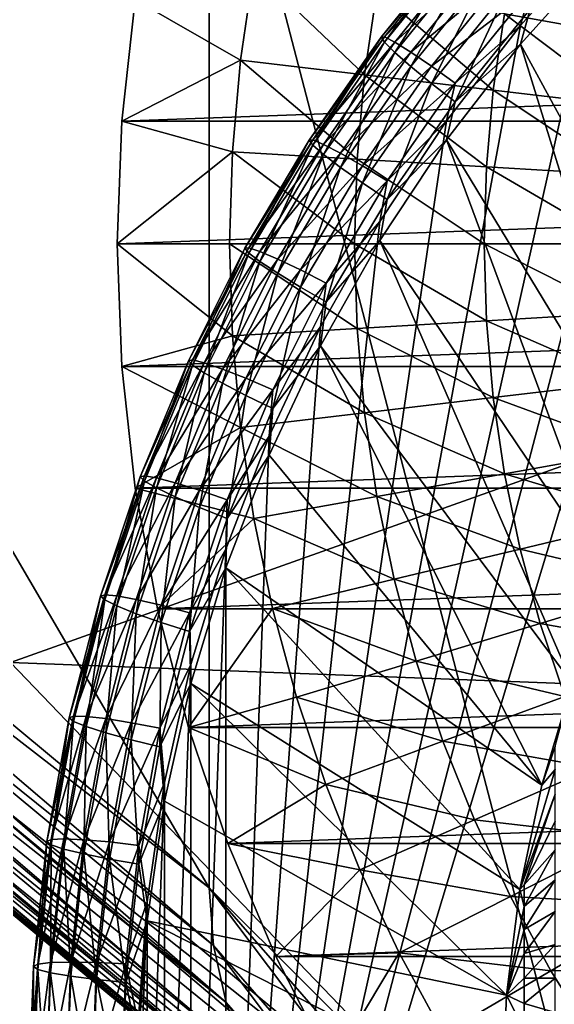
# Model space of a CAD drawing. Header units: metres. Extents: x -4.09 to 4.09, y -3.78 to 3.78.
# Drawn here: x -3.216 to -2.273, y -0.519 to 1.215 of the extents above; entities that cross this region are included whole.
import ezdxf

# ---------------------------------------------------------------- set-up
doc = ezdxf.new("R2010")
doc.units = ezdxf.units.M

msp = doc.modelspace()

# ---------------------------------------------------------------- linework, layer by layer
at = {"layer": 'statue_1', "color": 253}
for points in [[(-3.232, 0.082765, 16.714041), (3.348243, -0.166798, 15.068974), (3.367858, 2.430878, 15.064072)], [(-3.232, 2.430878, 16.714041), (-3.232, 0.082765, 16.714041), (3.367858, 2.430878, 15.064072)], [(-2.157675, -1.034236, 9.351602), (-2.881203, 1.737868, 9.351602), (-2.176662, 2.430878, 9.351602)], [(-2.881203, -0.314374, 9.351602), (-4.081798, 0.681715, 15.917044), (-4.081798, 1.737868, 15.917044)], [(-2.881203, 1.737868, 9.351602), (-2.881203, -0.314374, 9.351602), (-4.081798, 1.737868, 15.917044)], [(-2.881203, -0.314374, 9.351602), (-2.881203, 1.737868, 9.351602), (-2.157675, -1.034236, 9.351602)], [(-2.852064, -1.597279, 19.634781), (-1.872362, 1.646816, 19.918602), (-0.086352, -3.568463, 19.462326)], [(-2.036418, 1.510802, 19.9067), (-1.872362, 1.646816, 19.918602), (-2.852064, -1.597279, 19.634781)], [(-2.190073, 1.363195, 19.893789), (-2.036418, 1.510802, 19.9067), (-2.852064, -1.597279, 19.634781)], [(-2.33251, 1.204841, 19.879934), (-2.190073, 1.363195, 19.893789), (-2.852064, -1.597279, 19.634781)], [(-2.578281, 1.184412, 20.069456), (-2.438852, 1.356771, 20.084536), (-2.433024, 1.356427, 20.030605)], [(-2.572077, 1.175106, 20.122541), (-2.438852, 1.356771, 20.084536), (-2.578281, 1.184412, 20.069456)], [(-2.572077, 1.184475, 20.015564), (-2.578281, 1.184412, 20.069456), (-2.433024, 1.356427, 20.030605)], [(-2.572077, 1.175106, 20.122541), (-2.433024, 1.347058, 20.137585), (-2.438852, 1.356771, 20.084536)], [(-2.572077, 1.184475, 20.015564), (-2.433024, 1.356427, 20.030605), (-2.415979, 1.346025, 19.980164)], [(-2.332948, 1.357743, 0.994541), (-2.360646, 1.224956, 0.994541), (-2.127784, 1.183503, 1.122091)], [(-2.332948, 1.357743, 0.994541), (-2.127784, 1.183503, 1.122091), (-2.102906, 1.302692, 1.122091)], [(-2.33251, 1.204841, 19.879934), (-2.31534, 1.266566, 19.887283), (-2.190073, 1.363195, 19.893789)], [(-2.572077, 1.175106, 20.122541), (-2.55403, 1.157372, 20.170521), (-2.433024, 1.347058, 20.137585)], [(-2.572077, 1.184475, 20.015564), (-2.415979, 1.346025, 19.980164), (-2.55403, 1.175326, 19.965233)], [(-2.55403, 1.157372, 20.170521), (-2.415979, 1.32804, 20.185452), (-2.433024, 1.347058, 20.137585)], [(-2.55403, 1.175326, 19.965233), (-2.415979, 1.346025, 19.980164), (-2.389158, 1.32641, 19.937298)], [(-2.525643, 1.132588, 20.209503), (-2.415979, 1.32804, 20.185452), (-2.55403, 1.157372, 20.170521)], [(-2.525643, 1.157685, 19.922537), (-2.55403, 1.175326, 19.965233), (-2.389158, 1.32641, 19.937298)], [(-2.525643, 1.132588, 20.209503), (-2.389158, 1.301313, 20.224266), (-2.415979, 1.32804, 20.185452)], [(-2.35463, 1.299183, 19.905478), (-2.525643, 1.157685, 19.922537), (-2.389158, 1.32641, 19.937298)], [(-2.190073, 1.329982, 20.273502), (-2.33251, 1.171628, 20.259645), (-1.993744, 0.550871, 20.205338)], [(-2.190073, 1.329982, 20.273502), (-2.31534, 1.233698, 20.26313), (-2.33251, 1.171628, 20.259645)], [(-2.826308, 1.143398, 0.699304), (-2.802621, 1.303632, 0.699304), (-3.012047, 1.25068, 0.543128)], [(-2.826308, 1.143398, 0.699304), (-2.607671, 1.117611, 0.853454), (-2.802621, 1.303632, 0.699304)], [(-2.802621, 1.303632, 0.699304), (-2.607671, 1.117611, 0.853454), (-2.585863, 1.265061, 0.853454)], [(-2.525643, 1.132588, 20.209503), (-2.489109, 1.102791, 20.236336), (-2.389158, 1.301313, 20.224266)], [(-2.489109, 1.102791, 20.236336), (-2.35463, 1.268978, 20.250875), (-2.389158, 1.301313, 20.224266)], [(-2.35463, 1.299183, 19.905478), (-2.489109, 1.132995, 19.890938), (-2.525643, 1.157685, 19.922537)], [(-2.31534, 1.266566, 19.887283), (-2.489109, 1.132995, 19.890938), (-2.35463, 1.299183, 19.905478)], [(-2.447437, 1.070393, 20.24884), (-2.35463, 1.268978, 20.250875), (-2.489109, 1.102791, 20.236336)], [(-2.31534, 1.266566, 19.887283), (-2.447437, 1.103261, 19.872993), (-2.489109, 1.132995, 19.890938)], [(-2.31534, 1.233698, 20.26313), (-2.35463, 1.268978, 20.250875), (-2.447437, 1.070393, 20.24884)], [(-2.31534, 1.266566, 19.887283), (-2.33251, 1.204841, 19.879934), (-2.447437, 1.103261, 19.872993)], [(-3.035671, 1.03599, 0.543128), (-3.012047, 1.25068, 0.543128), (-3.012047, 1.25068, 0.043246)], [(-3.035671, 1.03599, 0.043246), (-3.035671, 1.03599, 0.543128), (-3.012047, 1.25068, 0.043246)], [(-3.012047, 1.25068, 0.043246), (2.839343, 1.25068, 0.043246), (-3.035671, 1.03599, 0.043246)], [(2.862967, 1.03599, 0.043246), (-3.035671, 1.03599, 0.043246), (2.839343, 1.25068, 0.043246)], [(-3.035671, 1.03599, 0.543128), (-2.826308, 1.143398, 0.699304), (-3.012047, 1.25068, 0.543128)], [(-2.585863, 1.265061, 0.853454), (-2.607671, 1.117611, 0.853454), (-2.380511, 1.090791, 0.994541)], [(-2.360646, 1.224956, 0.994541), (-2.585863, 1.265061, 0.853454), (-2.380511, 1.090791, 0.994541)], [(-2.31534, 1.233698, 20.26313), (-2.447437, 1.070393, 20.24884), (-2.33251, 1.171628, 20.259645)], [(-2.360646, 1.224956, 0.994541), (-2.380511, 1.090791, 0.994541), (-2.145581, 1.063093, 1.122091)], [(-2.360646, 1.224956, 0.994541), (-2.145581, 1.063093, 1.122091), (-2.127784, 1.183503, 1.122091)], [(-2.462978, 1.036523, 19.865208), (-2.33251, 1.204841, 19.879934), (-2.852064, -1.597279, 19.634781)], [(-2.33251, 1.204841, 19.879934), (-2.462978, 1.036523, 19.865208), (-2.447437, 1.103261, 19.872993)], [(-2.704989, 1.00259, 20.053547), (-2.578281, 1.184412, 20.069456), (-2.572077, 1.184475, 20.015564)], [(-2.698535, 1.003091, 19.999695), (-2.704989, 1.00259, 20.053547), (-2.572077, 1.184475, 20.015564)], [(-2.698535, 0.993723, 20.106672), (-2.578281, 1.184412, 20.069456), (-2.704989, 1.00259, 20.053547)], [(-2.698535, 1.003091, 19.999695), (-2.572077, 1.184475, 20.015564), (-2.55403, 1.175326, 19.965233)], [(-2.698535, 0.993723, 20.106672), (-2.572077, 1.175106, 20.122541), (-2.578281, 1.184412, 20.069456)], [(-2.698535, 1.003091, 19.999695), (-2.55403, 1.175326, 19.965233), (-2.679547, 0.995258, 19.949478)], [(-2.698535, 0.993723, 20.106672), (-2.679547, 0.977305, 20.154766), (-2.572077, 1.175106, 20.122541)], [(-2.679547, 0.995258, 19.949478), (-2.55403, 1.175326, 19.965233), (-2.525643, 1.157685, 19.922537)], [(-2.679547, 0.977305, 20.154766), (-2.55403, 1.157372, 20.170521), (-2.572077, 1.175106, 20.122541)], [(-2.462978, 1.003311, 20.244921), (-2.090122, 0.389728, 20.191238), (-2.33251, 1.171628, 20.259645)], [(-2.33251, 1.171628, 20.259645), (-2.447437, 1.070393, 20.24884), (-2.462978, 1.003311, 20.244921)], [(-1.993744, 0.550871, 20.205338), (-2.33251, 1.171628, 20.259645), (-2.090122, 0.389728, 20.191238)], [(-2.649656, 0.979717, 19.906963), (-2.679547, 0.995258, 19.949478), (-2.525643, 1.157685, 19.922537)], [(-2.649656, 0.954589, 20.193932), (-2.55403, 1.157372, 20.170521), (-2.679547, 0.977305, 20.154766)], [(-2.649656, 0.979717, 19.906963), (-2.525643, 1.157685, 19.922537), (-2.489109, 1.132995, 19.890938)], [(-2.649656, 0.954589, 20.193932), (-2.525643, 1.132588, 20.209503), (-2.55403, 1.157372, 20.170521)], [(-2.826308, 1.143398, 0.699304), (-3.035671, 1.03599, 0.543128), (-2.840533, 0.982036, 0.699304)], [(-2.826308, 1.143398, 0.699304), (-2.840533, 0.982036, 0.699304), (-2.620768, 0.969127, 0.853454)], [(-2.826308, 1.143398, 0.699304), (-2.620768, 0.969127, 0.853454), (-2.607671, 1.117611, 0.853454)], [(-2.611305, 0.957691, 19.875599), (-2.649656, 0.979717, 19.906963), (-2.489109, 1.132995, 19.890938)], [(-2.649656, 0.954589, 20.193932), (-2.611305, 0.927455, 20.220997), (-2.525643, 1.132588, 20.209503)], [(-2.611305, 0.957691, 19.875599), (-2.489109, 1.132995, 19.890938), (-2.447437, 1.103261, 19.872993)], [(-2.611305, 0.927455, 20.220997), (-2.489109, 1.102791, 20.236336), (-2.525643, 1.132588, 20.209503)], [(-2.620768, 0.969127, 0.853454), (-2.392417, 0.955685, 0.994541), (-2.607671, 1.117611, 0.853454)], [(-2.607671, 1.117611, 0.853454), (-2.392417, 0.955685, 0.994541), (-2.380511, 1.090791, 0.994541)], [(-2.567503, 0.930995, 19.857922), (-2.611305, 0.957691, 19.875599), (-2.447437, 1.103261, 19.872993)], [(-2.567503, 0.898096, 20.233768), (-2.489109, 1.102791, 20.236336), (-2.611305, 0.927455, 20.220997)], [(-2.567503, 0.930995, 19.857922), (-2.447437, 1.103261, 19.872993), (-2.462978, 1.036523, 19.865208)], [(-2.567503, 0.898096, 20.233768), (-2.447437, 1.070393, 20.24884), (-2.489109, 1.102791, 20.236336)], [(-2.392417, 0.955685, 0.994541), (-2.156296, 0.941805, 1.122091), (-2.380511, 1.090791, 0.994541)], [(-2.156296, 0.941805, 1.122091), (-2.145581, 1.063093, 1.122091), (-2.380511, 1.090791, 0.994541)], [(-2.567503, 0.898096, 20.233768), (-2.462978, 1.003311, 20.244921), (-2.447437, 1.070393, 20.24884)], [(-3.043504, 0.82011, 0.043246), (-3.043504, 0.82011, 0.543128), (-3.035671, 1.03599, 0.043246)], [(-3.035671, 1.03599, 0.543128), (-3.035671, 1.03599, 0.043246), (-3.043504, 0.82011, 0.543128)], [(2.862967, 1.03599, 0.043246), (2.870863, 0.82011, 0.043246), (-3.043504, 0.82011, 0.043246)], [(-3.035671, 1.03599, 0.043246), (2.862967, 1.03599, 0.043246), (-3.043504, 0.82011, 0.043246)], [(-3.043504, 0.82011, 0.543128), (-2.840533, 0.982036, 0.699304), (-3.035671, 1.03599, 0.543128)], [(-2.580725, 0.859182, 19.849693), (-2.462978, 1.036523, 19.865208), (-2.852064, -1.597279, 19.634781)], [(-2.580725, 0.859182, 19.849693), (-2.567503, 0.930995, 19.857922), (-2.462978, 1.036523, 19.865208)], [(-2.818413, 0.812214, 20.036892), (-2.704989, 1.00259, 20.053547), (-2.698535, 1.003091, 19.999695)], [(-2.811645, 0.813186, 19.983082), (-2.818413, 0.812214, 20.036892), (-2.698535, 1.003091, 19.999695)], [(-2.811645, 0.803849, 20.090057), (-2.704989, 1.00259, 20.053547), (-2.818413, 0.812214, 20.036892)], [(-2.811645, 0.813186, 19.983082), (-2.698535, 1.003091, 19.999695), (-2.679547, 0.995258, 19.949478)], [(-2.811645, 0.803849, 20.090057), (-2.698535, 0.993723, 20.106672), (-2.704989, 1.00259, 20.053547)], [(-2.811645, 0.813186, 19.983082), (-2.679547, 0.995258, 19.949478), (-2.791843, 0.806731, 19.932983)], [(-2.811645, 0.803849, 20.090057), (-2.791843, 0.788778, 20.138271), (-2.698535, 0.993723, 20.106672)], [(-2.791843, 0.806731, 19.932983), (-2.679547, 0.995258, 19.949478), (-2.649656, 0.979717, 19.906963)], [(-2.791843, 0.788778, 20.138271), (-2.679547, 0.977305, 20.154766), (-2.698535, 0.993723, 20.106672)], [(-2.462978, 1.003311, 20.244921), (-2.580725, 0.825969, 20.229404), (-2.17284, 0.221191, 20.176495)], [(-2.462978, 1.003311, 20.244921), (-2.567503, 0.898096, 20.233768), (-2.580725, 0.825969, 20.229404)], [(-2.090122, 0.389728, 20.191238), (-2.462978, 1.003311, 20.244921), (-2.17284, 0.221191, 20.176495)], [(-3.043504, 0.82011, 0.543128), (-2.845296, 0.82011, 0.699304), (-2.840533, 0.982036, 0.699304)], [(-2.845296, 0.82011, 0.699304), (-2.625154, 0.82011, 0.853454), (-2.840533, 0.982036, 0.699304)], [(-2.620768, 0.969127, 0.853454), (-2.840533, 0.982036, 0.699304), (-2.625154, 0.82011, 0.853454)], [(-2.760636, 0.793352, 19.890661), (-2.791843, 0.806731, 19.932983), (-2.649656, 0.979717, 19.906963)], [(-2.760636, 0.768255, 20.177628), (-2.679547, 0.977305, 20.154766), (-2.791843, 0.788778, 20.138271)], [(-2.611305, 0.957691, 19.875599), (-2.760636, 0.793352, 19.890661), (-2.649656, 0.979717, 19.906963)], [(-2.760636, 0.768255, 20.177628), (-2.649656, 0.954589, 20.193932), (-2.679547, 0.977305, 20.154766)], [(-2.611305, 0.957691, 19.875599), (-2.720593, 0.774114, 19.859539), (-2.760636, 0.793352, 19.890661)], [(-2.760636, 0.768255, 20.177628), (-2.720593, 0.74391, 20.204937), (-2.649656, 0.954589, 20.193932)], [(-2.567503, 0.930995, 19.857922), (-2.720593, 0.774114, 19.859539), (-2.611305, 0.957691, 19.875599)], [(-2.720593, 0.74391, 20.204937), (-2.611305, 0.927455, 20.220997), (-2.649656, 0.954589, 20.193932)], [(-2.620768, 0.969127, 0.853454), (-2.625154, 0.82011, 0.853454), (-2.396428, 0.82011, 0.994541)], [(-2.620768, 0.969127, 0.853454), (-2.396428, 0.82011, 0.994541), (-2.392417, 0.955685, 0.994541)], [(-2.396428, 0.82011, 0.994541), (-2.159868, 0.82011, 1.122091), (-2.392417, 0.955685, 0.994541)], [(-2.159868, 0.82011, 1.122091), (-2.156296, 0.941805, 1.122091), (-2.392417, 0.955685, 0.994541)], [(-2.567503, 0.930995, 19.857922), (-2.67491, 0.750615, 19.84214), (-2.720593, 0.774114, 19.859539)], [(-2.67491, 0.717716, 20.217987), (-2.611305, 0.927455, 20.220997), (-2.720593, 0.74391, 20.204937)], [(-2.567503, 0.930995, 19.857922), (-2.580725, 0.859182, 19.849693), (-2.67491, 0.750615, 19.84214)], [(-2.567503, 0.898096, 20.233768), (-2.611305, 0.927455, 20.220997), (-2.67491, 0.717716, 20.217987)], [(-2.567503, 0.898096, 20.233768), (-2.67491, 0.717716, 20.217987), (-2.580725, 0.825969, 20.229404)], [(-2.685187, 0.673756, 19.833469), (-2.580725, 0.859182, 19.849693), (-2.852064, -1.597279, 19.634781)], [(-2.580725, 0.859182, 19.849693), (-2.685187, 0.673756, 19.833469), (-2.67491, 0.750615, 19.84214)], [(-3.035671, 0.604261, 0.543128), (-3.043504, 0.82011, 0.543128), (-3.043504, 0.82011, 0.043246)], [(-3.035671, 0.604261, 0.043246), (-3.035671, 0.604261, 0.543128), (-3.043504, 0.82011, 0.043246)], [(-3.043504, 0.82011, 0.043246), (2.870863, 0.82011, 0.043246), (-3.035671, 0.604261, 0.043246)], [(-2.840533, 0.658216, 0.699304), (-2.845296, 0.82011, 0.699304), (-3.043504, 0.82011, 0.543128)], [(-3.035671, 0.604261, 0.543128), (-2.840533, 0.658216, 0.699304), (-3.043504, 0.82011, 0.543128)], [(2.862967, 0.604261, 0.043246), (-3.035671, 0.604261, 0.043246), (2.870863, 0.82011, 0.043246)], [(-2.845296, 0.82011, 0.699304), (-2.620768, 0.671124, 0.853454), (-2.625154, 0.82011, 0.853454)], [(-2.840533, 0.658216, 0.699304), (-2.620768, 0.671124, 0.853454), (-2.845296, 0.82011, 0.699304)], [(-2.685187, 0.640544, 20.213182), (-2.24127, 0.046419, 20.161205), (-2.580725, 0.825969, 20.229404)], [(-2.580725, 0.825969, 20.229404), (-2.67491, 0.717716, 20.217987), (-2.685187, 0.640544, 20.213182)], [(-2.625154, 0.82011, 0.853454), (-2.620768, 0.671124, 0.853454), (-2.392417, 0.684535, 0.994541)], [(-2.396428, 0.82011, 0.994541), (-2.625154, 0.82011, 0.853454), (-2.392417, 0.684535, 0.994541)], [(-2.17284, 0.221191, 20.176495), (-2.580725, 0.825969, 20.229404), (-2.24127, 0.046419, 20.161205)], [(-2.396428, 0.82011, 0.994541), (-2.156296, 0.698415, 1.122091), (-2.159868, 0.82011, 1.122091)], [(-2.396428, 0.82011, 0.994541), (-2.392417, 0.684535, 0.994541), (-2.156296, 0.698415, 1.122091)], [(-2.917862, 0.614256, 20.019573), (-2.818413, 0.812214, 20.036892), (-2.811645, 0.813186, 19.983082)], [(-2.910843, 0.615729, 19.965805), (-2.917862, 0.614256, 20.019573), (-2.811645, 0.813186, 19.983082)], [(-2.910843, 0.606392, 20.072783), (-2.818413, 0.812214, 20.036892), (-2.917862, 0.614256, 20.019573)], [(-2.910843, 0.615729, 19.965805), (-2.811645, 0.813186, 19.983082), (-2.791843, 0.806731, 19.932983)], [(-2.910843, 0.606392, 20.072783), (-2.811645, 0.803849, 20.090057), (-2.818413, 0.812214, 20.036892)], [(-2.910843, 0.615729, 19.965805), (-2.791843, 0.806731, 19.932983), (-2.890352, 0.610716, 19.915834)], [(-2.910843, 0.606392, 20.072783), (-2.890352, 0.592762, 20.121122), (-2.811645, 0.803849, 20.090057)], [(-2.890352, 0.610716, 19.915834), (-2.791843, 0.806731, 19.932983), (-2.760636, 0.793352, 19.890661)], [(-2.890352, 0.592762, 20.121122), (-2.791843, 0.788778, 20.138271), (-2.811645, 0.803849, 20.090057)], [(-2.858017, 0.599593, 19.873709), (-2.890352, 0.610716, 19.915834), (-2.760636, 0.793352, 19.890661)], [(-2.858017, 0.574464, 20.160675), (-2.791843, 0.788778, 20.138271), (-2.890352, 0.592762, 20.121122)], [(-2.858017, 0.599593, 19.873709), (-2.760636, 0.793352, 19.890661), (-2.720593, 0.774114, 19.859539)], [(-2.858017, 0.574464, 20.160675), (-2.760636, 0.768255, 20.177628), (-2.791843, 0.788778, 20.138271)], [(-2.816533, 0.583268, 19.842842), (-2.858017, 0.599593, 19.873709), (-2.720593, 0.774114, 19.859539)], [(-2.858017, 0.574464, 20.160675), (-2.816533, 0.553033, 20.18824), (-2.760636, 0.768255, 20.177628)], [(-2.816533, 0.583268, 19.842842), (-2.720593, 0.774114, 19.859539), (-2.67491, 0.750615, 19.84214)], [(-2.816533, 0.553033, 20.18824), (-2.720593, 0.74391, 20.204937), (-2.760636, 0.768255, 20.177628)], [(-2.769158, 0.563059, 19.825733), (-2.816533, 0.583268, 19.842842), (-2.67491, 0.750615, 19.84214)], [(-2.769158, 0.563059, 19.825733), (-2.67491, 0.750615, 19.84214), (-2.685187, 0.673756, 19.833469)], [(-2.769158, 0.53016, 20.20158), (-2.720593, 0.74391, 20.204937), (-2.816533, 0.553033, 20.18824)], [(-2.769158, 0.53016, 20.20158), (-2.67491, 0.717716, 20.217987), (-2.720593, 0.74391, 20.204937)], [(-2.769158, 0.53016, 20.20158), (-2.685187, 0.640544, 20.213182), (-2.67491, 0.717716, 20.217987)], [(-2.392417, 0.684535, 0.994541), (-2.145581, 0.577159, 1.122091), (-2.156296, 0.698415, 1.122091)], [(-4.081798, 0.681715, 15.917044), (-2.881203, -0.314374, 9.351602), (-4.090822, 0.622183, 15.985629)], [(-2.392417, 0.684535, 0.994541), (-2.620768, 0.671124, 0.853454), (-2.380511, 0.549429, 0.994541)], [(-2.392417, 0.684535, 0.994541), (-2.380511, 0.549429, 0.994541), (-2.145581, 0.577159, 1.122091)], [(-2.7758, 0.481219, 19.816626), (-2.685187, 0.673756, 19.833469), (-2.852064, -1.597279, 19.634781)], [(-2.840533, 0.658216, 0.699304), (-2.607671, 0.52264, 0.853454), (-2.620768, 0.671124, 0.853454)], [(-2.7758, 0.481219, 19.816626), (-2.769158, 0.563059, 19.825733), (-2.685187, 0.673756, 19.833469)], [(-2.620768, 0.671124, 0.853454), (-2.607671, 0.52264, 0.853454), (-2.380511, 0.549429, 0.994541)], [(-2.840533, 0.658216, 0.699304), (-3.035671, 0.604261, 0.543128), (-2.826308, 0.496854, 0.699304)], [(-2.840533, 0.658216, 0.699304), (-2.826308, 0.496854, 0.699304), (-2.607671, 0.52264, 0.853454)], [(-2.685187, 0.640544, 20.213182), (-2.7758, 0.448006, 20.196339), (-2.295036, -0.133366, 20.145475)], [(-2.685187, 0.640544, 20.213182), (-2.769158, 0.53016, 20.20158), (-2.7758, 0.448006, 20.196339)], [(-2.24127, 0.046419, 20.161205), (-2.685187, 0.640544, 20.213182), (-2.295036, -0.133366, 20.145475)], [(-4.093015, 0.563216, 16.054773), (-4.090822, 0.622183, 15.985629), (-2.873746, -0.415985, 9.351602)], [(-2.873746, -0.415985, 9.351602), (-4.090822, 0.622183, 15.985629), (-2.881203, -0.314374, 9.351602)], [(-3.002898, 0.40975, 20.001682), (-2.917862, 0.614256, 20.019573), (-2.910843, 0.615729, 19.965805)], [(-2.995691, 0.411723, 19.947956), (-3.002898, 0.40975, 20.001682), (-2.910843, 0.615729, 19.965805)], [(-2.995691, 0.402386, 20.054935), (-2.917862, 0.614256, 20.019573), (-3.002898, 0.40975, 20.001682)], [(-2.995691, 0.411723, 19.947956), (-2.910843, 0.615729, 19.965805), (-2.890352, 0.610716, 19.915834)], [(-2.995691, 0.402386, 20.054935), (-2.910843, 0.606392, 20.072783), (-2.917862, 0.614256, 20.019573)], [(-2.995691, 0.411723, 19.947956), (-2.890352, 0.610716, 19.915834), (-2.974573, 0.408183, 19.898117)], [(-2.974573, 0.408183, 19.898117), (-2.890352, 0.610716, 19.915834), (-2.858017, 0.599593, 19.873709)], [(-3.012047, 0.38954, 0.043246), (-3.012047, 0.38954, 0.543128), (-3.035671, 0.604261, 0.043246)], [(-3.035671, 0.604261, 0.543128), (-3.035671, 0.604261, 0.043246), (-3.012047, 0.38954, 0.543128)], [(-3.012047, 0.38954, 0.043246), (-3.035671, 0.604261, 0.043246), (2.862967, 0.604261, 0.043246)], [(-3.012047, 0.38954, 0.543128), (-2.826308, 0.496854, 0.699304), (-3.035671, 0.604261, 0.543128)], [(2.839343, 0.38954, 0.043246), (-3.012047, 0.38954, 0.043246), (2.862967, 0.604261, 0.043246)], [(-2.995691, 0.402386, 20.054935), (-2.974573, 0.390229, 20.103405), (-2.910843, 0.606392, 20.072783)], [(-2.974573, 0.390229, 20.103405), (-2.890352, 0.592762, 20.121122), (-2.910843, 0.606392, 20.072783)], [(-2.941236, 0.399379, 19.856194), (-2.974573, 0.408183, 19.898117), (-2.858017, 0.599593, 19.873709)], [(-2.941236, 0.374281, 20.143162), (-2.890352, 0.592762, 20.121122), (-2.974573, 0.390229, 20.103405)], [(-2.816533, 0.583268, 19.842842), (-2.941236, 0.399379, 19.856194), (-2.858017, 0.599593, 19.873709)], [(-2.941236, 0.374281, 20.143162), (-2.858017, 0.574464, 20.160675), (-2.890352, 0.592762, 20.121122)], [(-2.816533, 0.583268, 19.842842), (-2.898498, 0.386062, 19.825588), (-2.941236, 0.399379, 19.856194)], [(-2.941236, 0.374281, 20.143162), (-2.898498, 0.355858, 20.170986), (-2.858017, 0.574464, 20.160675)], [(-2.769158, 0.563059, 19.825733), (-2.898498, 0.386062, 19.825588), (-2.816533, 0.583268, 19.842842)], [(-2.898498, 0.355858, 20.170986), (-2.816533, 0.553033, 20.18824), (-2.858017, 0.574464, 20.160675)], [(-2.380511, 0.549429, 0.994541), (-2.127784, 0.456717, 1.122091), (-2.145581, 0.577159, 1.122091)], [(-4.088253, 0.505439, 16.123787), (-4.093015, 0.563216, 16.054773), (-2.851688, -0.515872, 9.351602)], [(-2.851688, -0.515872, 9.351602), (-4.093015, 0.563216, 16.054773), (-2.873746, -0.415985, 9.351602)], [(-2.769158, 0.563059, 19.825733), (-2.849745, 0.369268, 19.808779), (-2.898498, 0.386062, 19.825588)], [(-2.769158, 0.563059, 19.825733), (-2.7758, 0.481219, 19.816626), (-2.849745, 0.369268, 19.808779)], [(-2.849745, 0.3364, 20.184628), (-2.816533, 0.553033, 20.18824), (-2.898498, 0.355858, 20.170986)], [(-2.769158, 0.53016, 20.20158), (-2.816533, 0.553033, 20.18824), (-2.849745, 0.3364, 20.184628)], [(-2.380511, 0.549429, 0.994541), (-2.607671, 0.52264, 0.853454), (-2.360646, 0.415264, 0.994541)], [(-2.380511, 0.549429, 0.994541), (-2.360646, 0.415264, 0.994541), (-2.127784, 0.456717, 1.122091)], [(-2.769158, 0.53016, 20.20158), (-2.849745, 0.3364, 20.184628), (-2.7758, 0.448006, 20.196339)], [(-2.826308, 0.496854, 0.699304), (-2.585863, 0.37519, 0.853454), (-2.607671, 0.52264, 0.853454)], [(-2.607671, 0.52264, 0.853454), (-2.585863, 0.37519, 0.853454), (-2.360646, 0.415264, 0.994541)], [(-4.076597, 0.449448, 16.191982), (-4.088253, 0.505439, 16.123787), (-2.851688, -0.515872, 9.351602)], [(-2.802621, 0.336588, 0.699304), (-2.826308, 0.496854, 0.699304), (-3.012047, 0.38954, 0.543128)], [(-2.802621, 0.336588, 0.699304), (-2.585863, 0.37519, 0.853454), (-2.826308, 0.496854, 0.699304)], [(-2.852064, 0.282603, 19.79925), (-2.7758, 0.481219, 19.816626), (-2.852064, -1.597279, 19.634781)], [(-2.7758, 0.481219, 19.816626), (-2.852064, 0.282603, 19.79925), (-2.849745, 0.369268, 19.808779)], [(-2.360646, 0.415264, 0.994541), (-2.102906, 0.33756, 1.122091), (-2.127784, 0.456717, 1.122091)], [(-4.076597, 0.449448, 16.191982), (-2.815342, -0.611906, 9.351602), (-4.058299, 0.395744, 16.258682)], [(-2.815342, -0.611906, 9.351602), (-4.076597, 0.449448, 16.191982), (-2.851688, -0.515872, 9.351602)], [(-2.7758, 0.448006, 20.196339), (-2.852064, 0.24939, 20.178963), (-2.295036, -0.133366, 20.145475)], [(-2.7758, 0.448006, 20.196339), (-2.849745, 0.3364, 20.184628), (-2.852064, 0.24939, 20.178963)], [(-3.073082, 0.199697, 19.983307), (-3.002898, 0.40975, 20.001682), (-2.995691, 0.411723, 19.947956)], [(-3.065688, 0.202204, 19.929626), (-3.073082, 0.199697, 19.983307), (-2.995691, 0.411723, 19.947956)], [(-3.065688, 0.192867, 20.036606), (-3.002898, 0.40975, 20.001682), (-3.073082, 0.199697, 19.983307)], [(-3.065688, 0.202204, 19.929626), (-2.995691, 0.411723, 19.947956), (-2.974573, 0.408183, 19.898117)], [(-3.065688, 0.192867, 20.036606), (-2.995691, 0.402386, 20.054935), (-3.002898, 0.40975, 20.001682)], [(-3.065688, 0.202204, 19.929626), (-2.974573, 0.408183, 19.898117), (-3.044069, 0.200198, 19.879919)], [(-3.065688, 0.192867, 20.036606), (-3.044069, 0.182245, 20.085207), (-2.995691, 0.402386, 20.054935)], [(-3.044069, 0.200198, 19.879919), (-2.974573, 0.408183, 19.898117), (-2.941236, 0.399379, 19.856194)], [(-3.044069, 0.182245, 20.085207), (-2.974573, 0.390229, 20.103405), (-2.995691, 0.402386, 20.054935)], [(-3.009979, 0.193807, 19.838207), (-3.044069, 0.200198, 19.879919), (-2.941236, 0.399379, 19.856194)], [(-3.009979, 0.193807, 19.838207), (-2.941236, 0.399379, 19.856194), (-2.898498, 0.386062, 19.825588)], [(-2.360646, 0.415264, 0.994541), (-2.585863, 0.37519, 0.853454), (-2.332948, 0.282477, 0.994541)], [(-2.360646, 0.415264, 0.994541), (-2.332948, 0.282477, 0.994541), (-2.102906, 0.33756, 1.122091)], [(-2.765586, -0.70205, 9.351602), (-4.058299, 0.395744, 16.258682), (-2.815342, -0.611906, 9.351602)], [(-4.033358, 0.344891, 16.323219), (-4.058299, 0.395744, 16.258682), (-2.765586, -0.70205, 9.351602)], [(-3.009979, 0.168678, 20.125175), (-2.974573, 0.390229, 20.103405), (-3.044069, 0.182245, 20.085207)], [(-2.972756, 0.177138, 0.543128), (-3.012047, 0.38954, 0.543128), (-3.012047, 0.38954, 0.043246)], [(-2.972756, 0.177138, 0.043246), (-2.972756, 0.177138, 0.543128), (-3.012047, 0.38954, 0.043246)], [(-3.012047, 0.38954, 0.043246), (2.839343, 0.38954, 0.043246), (-2.972756, 0.177138, 0.043246)], [(-2.972756, 0.177138, 0.543128), (-2.802621, 0.336588, 0.699304), (-3.012047, 0.38954, 0.543128)], [(-3.009979, 0.168678, 20.125175), (-2.941236, 0.374281, 20.143162), (-2.974573, 0.390229, 20.103405)], [(-2.966176, 0.183561, 19.807871), (-3.009979, 0.193807, 19.838207), (-2.898498, 0.386062, 19.825588)], [(2.800114, 0.177138, 0.043246), (-2.972756, 0.177138, 0.043246), (2.839343, 0.38954, 0.043246)], [(-2.966176, 0.183561, 19.807871), (-2.898498, 0.386062, 19.825588), (-2.849745, 0.369268, 19.808779)], [(-3.009979, 0.168678, 20.125175), (-2.966176, 0.153325, 20.153269), (-2.941236, 0.374281, 20.143162)], [(-2.966176, 0.153325, 20.153269), (-2.898498, 0.355858, 20.170986), (-2.941236, 0.374281, 20.143162)], [(-2.916232, 0.170276, 19.791368), (-2.966176, 0.183561, 19.807871), (-2.849745, 0.369268, 19.808779)], [(-2.916232, 0.170276, 19.791368), (-2.849745, 0.369268, 19.808779), (-2.852064, 0.282603, 19.79925)], [(-2.802621, 0.336588, 0.699304), (-2.555408, 0.229244, 0.853454), (-2.585863, 0.37519, 0.853454)], [(-2.585863, 0.37519, 0.853454), (-2.555408, 0.229244, 0.853454), (-2.332948, 0.282477, 0.994541)], [(-2.916232, 0.137377, 20.167215), (-2.898498, 0.355858, 20.170986), (-2.966176, 0.153325, 20.153269)], [(-2.916232, 0.137377, 20.167215), (-2.849745, 0.3364, 20.184628), (-2.898498, 0.355858, 20.170986)], [(-4.002151, 0.297392, 16.384951), (-4.033358, 0.344891, 16.323219), (-2.765586, -0.70205, 9.351602)], [(-2.802621, 0.336588, 0.699304), (-2.972756, 0.177138, 0.543128), (-2.769534, 0.178015, 0.699304)], [(-2.916232, 0.137377, 20.167215), (-2.852064, 0.24939, 20.178963), (-2.849745, 0.3364, 20.184628)], [(-2.802621, 0.336588, 0.699304), (-2.769534, 0.178015, 0.699304), (-2.555408, 0.229244, 0.853454)], [(-2.102906, 0.33756, 1.122091), (-2.332948, 0.282477, 0.994541), (-2.071135, 0.220032, 1.122091)], [(-4.002151, 0.297392, 16.384951), (-2.703423, -0.784454, 9.351602), (-3.964928, 0.253714, 16.443262)], [(-2.703423, -0.784454, 9.351602), (-4.002151, 0.297392, 16.384951), (-2.765586, -0.70205, 9.351602)], [(-2.913538, 0.078973, 19.781435), (-2.916232, 0.170276, 19.791368), (-2.852064, 0.282603, 19.79925)], [(-2.852064, 0.282603, 19.79925), (-2.913538, -1.39365, 19.652596), (-2.913538, 0.078973, 19.781435)], [(-2.913538, -1.39365, 19.652596), (-2.852064, 0.282603, 19.79925), (-2.852064, -1.597279, 19.634781)], [(-2.555408, 0.229244, 0.853454), (-2.297543, 0.151571, 0.994541), (-2.332948, 0.282477, 0.994541)], [(-2.332948, 0.282477, 0.994541), (-2.297543, 0.151571, 0.994541), (-2.071135, 0.220032, 1.122091)], [(-2.630167, -0.857364, 9.351602), (-3.964928, 0.253714, 16.443262), (-2.703423, -0.784454, 9.351602)], [(-3.922065, 0.214329, 16.497574), (-3.964928, 0.253714, 16.443262), (-2.630167, -0.857364, 9.351602)], [(-2.852064, 0.24939, 20.178963), (-2.916232, 0.137377, 20.167215), (-2.913538, 0.045761, 20.161148)], [(-2.913538, 0.045761, 20.161148), (-2.3337, -0.316974, 20.129412), (-2.852064, 0.24939, 20.178963)], [(-2.295036, -0.133366, 20.145475), (-2.852064, 0.24939, 20.178963), (-2.3337, -0.316974, 20.129412)], [(-2.555408, 0.229244, 0.853454), (-2.769534, 0.178015, 0.699304), (-2.516494, 0.085365, 0.853454)], [(-2.555408, 0.229244, 0.853454), (-2.516494, 0.085365, 0.853454), (-2.297543, 0.151571, 0.994541)], [(-3.874001, 0.179582, 16.547342), (-3.922065, 0.214329, 16.497574), (-2.547325, -0.919214, 9.351602)], [(-2.547325, -0.919214, 9.351602), (-3.922065, 0.214329, 16.497574), (-2.630167, -0.857364, 9.351602)], [(-2.297543, 0.151571, 0.994541), (-2.03247, 0.104572, 1.122091), (-2.071135, 0.220032, 1.122091)], [(-3.128039, -0.014773, 19.96454), (-3.073082, 0.199697, 19.983307), (-3.065688, 0.202204, 19.929626)], [(-3.120457, -0.011734, 19.910908), (-3.128039, -0.014773, 19.96454), (-3.065688, 0.202204, 19.929626)], [(-3.120457, -0.021102, 20.017887), (-3.073082, 0.199697, 19.983307), (-3.128039, -0.014773, 19.96454)], [(-3.120457, -0.011734, 19.910908), (-3.065688, 0.202204, 19.929626), (-3.044069, 0.200198, 19.879919)], [(-3.120457, -0.011734, 19.910908), (-3.044069, 0.200198, 19.879919), (-3.098462, -0.012204, 19.861336)], [(-3.120457, -0.021102, 20.017887), (-3.065688, 0.192867, 20.036606), (-3.073082, 0.199697, 19.983307)], [(-3.120457, -0.021102, 20.017887), (-3.098462, -0.030157, 20.066624), (-3.065688, 0.192867, 20.036606)], [(-3.098462, -0.012204, 19.861336), (-3.044069, 0.200198, 19.879919), (-3.009979, 0.193807, 19.838207)], [(-3.063745, -0.016152, 19.819839), (-3.098462, -0.012204, 19.861336), (-3.009979, 0.193807, 19.838207)], [(-3.098462, -0.030157, 20.066624), (-3.044069, 0.182245, 20.085207), (-3.065688, 0.192867, 20.036606)], [(-2.966176, 0.183561, 19.807871), (-3.063745, -0.016152, 19.819839), (-3.009979, 0.193807, 19.838207)], [(-3.821238, 0.149847, 16.592072), (-3.874001, 0.179582, 16.547342), (-2.547325, -0.919214, 9.351602)], [(-3.063745, -0.041249, 20.106806), (-3.044069, 0.182245, 20.085207), (-3.098462, -0.030157, 20.066624)], [(-2.966176, 0.183561, 19.807871), (-3.019128, -0.023264, 19.789778), (-3.063745, -0.016152, 19.819839)], [(-3.063745, -0.041249, 20.106806), (-3.009979, 0.168678, 20.125175), (-3.044069, 0.182245, 20.085207)], [(-2.916232, 0.170276, 19.791368), (-3.019128, -0.023264, 19.789778), (-2.966176, 0.183561, 19.807871)], [(-2.918175, -0.031849, 0.543128), (-2.769534, 0.178015, 0.699304), (-2.972756, 0.177138, 0.543128)], [(-2.918175, -0.031849, 0.043246), (-2.918175, -0.031849, 0.543128), (-2.972756, 0.177138, 0.043246)], [(-2.972756, 0.177138, 0.543128), (-2.972756, 0.177138, 0.043246), (-2.918175, -0.031849, 0.543128)], [(-2.918175, -0.031849, 0.043246), (-2.972756, 0.177138, 0.043246), (2.800114, 0.177138, 0.043246)], [(-2.918175, -0.031849, 0.543128), (-2.727235, 0.021666, 0.699304), (-2.769534, 0.178015, 0.699304)], [(2.745471, -0.031849, 0.043246), (-2.918175, -0.031849, 0.043246), (2.800114, 0.177138, 0.043246)], [(-2.727235, 0.021666, 0.699304), (-2.516494, 0.085365, 0.853454), (-2.769534, 0.178015, 0.699304)], [(-3.063745, -0.041249, 20.106806), (-3.019128, -0.053469, 20.135176), (-3.009979, 0.168678, 20.125175)], [(-2.916232, 0.170276, 19.791368), (-2.968307, -0.032946, 19.773588), (-3.019128, -0.023264, 19.789778)], [(-3.019128, -0.053469, 20.135176), (-2.966176, 0.153325, 20.153269), (-3.009979, 0.168678, 20.125175)], [(-2.916232, 0.170276, 19.791368), (-2.913538, 0.078973, 19.781435), (-2.968307, -0.032946, 19.773588)], [(-3.821238, 0.149847, 16.592072), (-2.456711, -0.96872, 9.351602), (-3.764275, 0.125408, 16.631319)], [(-2.456711, -0.96872, 9.351602), (-3.821238, 0.149847, 16.592072), (-2.547325, -0.919214, 9.351602)], [(-2.968307, -0.065845, 20.149437), (-2.966176, 0.153325, 20.153269), (-3.019128, -0.053469, 20.135176)], [(-2.916232, 0.137377, 20.167215), (-2.966176, 0.153325, 20.153269), (-2.968307, -0.065845, 20.149437)], [(-2.297543, 0.151571, 0.994541), (-2.516494, 0.085365, 0.853454), (-2.254492, 0.022951, 0.994541)], [(-2.297543, 0.151571, 0.994541), (-2.254492, 0.022951, 0.994541), (-2.03247, 0.104572, 1.122091)], [(-2.360208, -1.004846, 9.351602), (-3.764275, 0.125408, 16.631319), (-2.456711, -0.96872, 9.351602)], [(-3.703678, 0.106515, 16.66469), (-3.764275, 0.125408, 16.631319), (-2.360208, -1.004846, 9.351602)], [(-2.916232, 0.137377, 20.167215), (-2.968307, -0.065845, 20.149437), (-2.913538, 0.045761, 20.161148)], [(-3.640074, 0.093355, 16.691854), (-3.703678, 0.106515, 16.66469), (-2.360208, -1.004846, 9.351602)], [(-3.640074, 0.093355, 16.691854), (-2.259819, -1.026841, 9.351602), (-3.574088, 0.086023, 16.712542)], [(-2.259819, -1.026841, 9.351602), (-3.640074, 0.093355, 16.691854), (-2.360208, -1.004846, 9.351602)], [(-2.157675, -1.034236, 9.351602), (-3.574088, 0.086023, 16.712542), (-2.259819, -1.026841, 9.351602)], [(-3.506347, 0.084676, 16.726543), (-3.574088, 0.086023, 16.712542), (-2.157675, -1.034236, 9.351602)], [(-3.506347, 0.084676, 16.726543), (-2.157675, -1.034236, 9.351602), (-3.232, 0.082765, 16.714041)], [(3.348243, -0.166798, 15.068974), (-3.232, 0.082765, 16.714041), (-2.157675, -1.034236, 9.351602)], [(-2.913538, 0.078973, 19.781435), (-2.959972, -0.128573, 19.763275), (-2.968307, -0.032946, 19.773588)], [(-2.959972, -1.186104, 19.670753), (-2.913538, 0.078973, 19.781435), (-2.913538, -1.39365, 19.652596)], [(-2.959972, -0.128573, 19.763275), (-2.913538, 0.078973, 19.781435), (-2.959972, -1.186104, 19.670753)], [(-2.727235, 0.021666, 0.699304), (-2.469182, -0.055975, 0.853454), (-2.516494, 0.085365, 0.853454)], [(-2.516494, 0.085365, 0.853454), (-2.469182, -0.055975, 0.853454), (-2.254492, 0.022951, 0.994541)], [(-2.913538, 0.045761, 20.161148), (-2.968307, -0.065845, 20.149437), (-2.959972, -0.161785, 20.142988)], [(-2.913538, 0.045761, 20.161148), (-2.959972, -0.161785, 20.142988), (-2.356949, -0.50312, 20.113125)], [(-2.3337, -0.316974, 20.129412), (-2.913538, 0.045761, 20.161148), (-2.356949, -0.50312, 20.113125)], [(-2.24127, 0.046419, 20.161205), (-2.295036, -0.133366, 20.145475), (-2.271224, -0.065406, 20.177723)], [(-2.67585, -0.131956, 0.699304), (-2.727235, 0.021666, 0.699304), (-2.918175, -0.031849, 0.543128)], [(-2.67585, -0.131956, 0.699304), (-2.469182, -0.055975, 0.853454), (-2.727235, 0.021666, 0.699304)], [(-2.203984, -0.102911, 0.994541), (-2.254492, 0.022951, 0.994541), (-2.469182, -0.055975, 0.853454)], [(-3.167456, -0.232627, 19.94548), (-3.128039, -0.014773, 19.96454), (-3.120457, -0.011734, 19.910908)], [(-3.159811, -0.229056, 19.891897), (-3.167456, -0.232627, 19.94548), (-3.120457, -0.011734, 19.910908)], [(-3.159811, -0.238393, 19.998875), (-3.128039, -0.014773, 19.96454), (-3.167456, -0.232627, 19.94548)], [(-3.159811, -0.229056, 19.891897), (-3.120457, -0.011734, 19.910908), (-3.098462, -0.012204, 19.861336)], [(-3.159811, -0.229056, 19.891897), (-3.098462, -0.012204, 19.861336), (-3.137502, -0.227928, 19.842463)], [(-3.159811, -0.238393, 19.998875), (-3.120457, -0.021102, 20.017887), (-3.128039, -0.014773, 19.96454)], [(-3.137502, -0.227928, 19.842463), (-3.098462, -0.012204, 19.861336), (-3.063745, -0.016152, 19.819839)], [(-3.102347, -0.2294, 19.801182), (-3.137502, -0.227928, 19.842463), (-3.063745, -0.016152, 19.819839)], [(-3.102347, -0.2294, 19.801182), (-3.063745, -0.016152, 19.819839), (-3.019128, -0.023264, 19.789778)], [(-3.159811, -0.238393, 19.998875), (-3.137502, -0.245881, 20.047749), (-3.120457, -0.021102, 20.017887)], [(-3.137502, -0.245881, 20.047749), (-3.098462, -0.030157, 20.066624), (-3.120457, -0.021102, 20.017887)], [(-3.102347, -0.254497, 20.08815), (-3.098462, -0.030157, 20.066624), (-3.137502, -0.245881, 20.047749)], [(-3.057228, -0.233317, 19.7714), (-3.102347, -0.2294, 19.801182), (-3.019128, -0.023264, 19.789778)], [(-3.102347, -0.254497, 20.08815), (-3.063745, -0.041249, 20.106806), (-3.098462, -0.030157, 20.066624)], [(-3.057228, -0.233317, 19.7714), (-3.019128, -0.023264, 19.789778), (-2.968307, -0.032946, 19.773588)], [(-3.005655, -0.239364, 19.755531), (-3.057228, -0.233317, 19.7714), (-2.968307, -0.032946, 19.773588)], [(-3.005655, -0.239364, 19.755531), (-2.968307, -0.032946, 19.773588), (-2.959972, -0.128573, 19.763275)], [(-2.848429, -0.236293, 0.543128), (-2.918175, -0.031849, 0.543128), (-2.918175, -0.031849, 0.043246)], [(-2.848429, -0.236293, 0.043246), (-2.848429, -0.236293, 0.543128), (-2.918175, -0.031849, 0.043246)], [(-2.918175, -0.031849, 0.043246), (2.745471, -0.031849, 0.043246), (-2.848429, -0.236293, 0.043246)], [(-2.848429, -0.236293, 0.543128), (-2.67585, -0.131956, 0.699304), (-2.918175, -0.031849, 0.543128)], [(2.675725, -0.236293, 0.043246), (-2.848429, -0.236293, 0.043246), (2.745471, -0.031849, 0.043246)], [(-3.102347, -0.254497, 20.08815), (-3.057228, -0.263521, 20.116798), (-3.063745, -0.041249, 20.106806)], [(-3.057228, -0.263521, 20.116798), (-3.019128, -0.053469, 20.135176), (-3.063745, -0.041249, 20.106806)], [(-3.005655, -0.272232, 20.131378), (-3.019128, -0.053469, 20.135176), (-3.057228, -0.263521, 20.116798)], [(-3.005655, -0.272232, 20.131378), (-2.968307, -0.065845, 20.149437), (-3.019128, -0.053469, 20.135176)], [(-3.005655, -0.272232, 20.131378), (-2.959972, -0.161785, 20.142988), (-2.968307, -0.065845, 20.149437)], [(-2.67585, -0.131956, 0.699304), (-2.413661, -0.194308, 0.853454), (-2.469182, -0.055975, 0.853454)], [(-2.413661, -0.194308, 0.853454), (-2.203984, -0.102911, 0.994541), (-2.469182, -0.055975, 0.853454)], [(-2.271224, -0.105481, 20.225031), (-2.271224, -0.065406, 20.177723), (-2.295036, -0.133366, 20.145475)], [(-2.203984, -0.102911, 0.994541), (-2.413661, -0.194308, 0.853454), (-2.146144, -0.225609, 0.994541)], [(-2.3337, -0.316974, 20.129412), (-2.271224, -0.149315, 20.268867), (-2.271224, -0.105481, 20.225031)], [(-2.3337, -0.316974, 20.129412), (-2.271224, -0.105481, 20.225031), (-2.295036, -0.133366, 20.145475)], [(-2.991054, -0.338938, 19.744871), (-3.005655, -0.239364, 19.755531), (-2.959972, -0.128573, 19.763275)], [(-2.959972, -0.128573, 19.763275), (-2.991054, -0.975738, 19.689159), (-2.991054, -0.338938, 19.744871)], [(-2.991054, -0.975738, 19.689159), (-2.959972, -0.128573, 19.763275), (-2.959972, -1.186104, 19.670753)], [(-2.67585, -0.131956, 0.699304), (-2.848429, -0.236293, 0.543128), (-2.615504, -0.282289, 0.699304)], [(-2.67585, -0.131956, 0.699304), (-2.615504, -0.282289, 0.699304), (-2.413661, -0.194308, 0.853454)], [(-2.3337, -0.316974, 20.129412), (-2.325742, -0.309016, 20.164528), (-2.271224, -0.149315, 20.268867)], [(-2.271224, -0.196627, 20.308933), (-2.271224, -0.149315, 20.268867), (-2.325742, -0.309016, 20.164528)], [(-2.959972, -0.161785, 20.142988), (-3.005655, -0.272232, 20.131378), (-2.991054, -0.372151, 20.124584)], [(-2.959972, -0.161785, 20.142988), (-2.991054, -0.372151, 20.124584), (-2.356949, -0.50312, 20.113125)], [(-2.615504, -0.282289, 0.699304), (-2.350118, -0.329163, 0.853454), (-2.413661, -0.194308, 0.853454)], [(-2.413661, -0.194308, 0.853454), (-2.350118, -0.329163, 0.853454), (-2.146144, -0.225609, 0.994541)], [(-2.271224, -0.247072, 20.344957), (-2.271224, -0.196627, 20.308933), (-2.325742, -0.309016, 20.164528)], [(-3.191206, -0.452706, 19.926226), (-3.167456, -0.232627, 19.94548), (-3.159811, -0.229056, 19.891897)], [(-3.18356, -0.448602, 19.872688), (-3.191206, -0.452706, 19.926226), (-3.159811, -0.229056, 19.891897)], [(-3.18356, -0.457939, 19.979668), (-3.167456, -0.232627, 19.94548), (-3.191206, -0.452706, 19.926226)], [(-3.18356, -0.448602, 19.872688), (-3.137502, -0.227928, 19.842463), (-3.161064, -0.445876, 19.823395)], [(-3.18356, -0.448602, 19.872688), (-3.159811, -0.229056, 19.891897), (-3.137502, -0.227928, 19.842463)], [(-3.18356, -0.457939, 19.979668), (-3.159811, -0.238393, 19.998875), (-3.167456, -0.232627, 19.94548)], [(-3.18356, -0.457939, 19.979668), (-3.161064, -0.463861, 20.028683), (-3.159811, -0.238393, 19.998875)], [(-3.161064, -0.445876, 19.823395), (-3.137502, -0.227928, 19.842463), (-3.102347, -0.2294, 19.801182)], [(-3.125596, -0.444842, 19.782333), (-3.161064, -0.445876, 19.823395), (-3.102347, -0.2294, 19.801182)], [(-3.161064, -0.463861, 20.028683), (-3.137502, -0.245881, 20.047749), (-3.159811, -0.238393, 19.998875)], [(-3.057228, -0.233317, 19.7714), (-3.125596, -0.444842, 19.782333), (-3.102347, -0.2294, 19.801182)], [(-3.057228, -0.233317, 19.7714), (-3.080101, -0.445531, 19.752834), (-3.125596, -0.444842, 19.782333)], [(-3.005655, -0.239364, 19.755531), (-3.080101, -0.445531, 19.752834), (-3.057228, -0.233317, 19.7714)], [(-3.005655, -0.239364, 19.755531), (-3.028214, -0.447881, 19.737286), (-3.080101, -0.445531, 19.752834)], [(-3.005655, -0.239364, 19.755531), (-2.991054, -0.338938, 19.744871), (-3.028214, -0.447881, 19.737286)], [(-2.763894, -0.435097, 0.043246), (-2.763894, -0.435097, 0.543128), (-2.848429, -0.236293, 0.043246)], [(-2.848429, -0.236293, 0.543128), (-2.848429, -0.236293, 0.043246), (-2.763894, -0.435097, 0.543128)], [(-2.763894, -0.435097, 0.043246), (-2.848429, -0.236293, 0.043246), (2.675725, -0.236293, 0.043246)], [(-2.763894, -0.435097, 0.543128), (-2.615504, -0.282289, 0.699304), (-2.848429, -0.236293, 0.543128)], [(2.591253, -0.435097, 0.043246), (-2.763894, -0.435097, 0.043246), (2.675725, -0.236293, 0.043246)], [(-2.146144, -0.225609, 0.994541), (-2.350118, -0.329163, 0.853454), (-2.081224, -0.344703, 0.994541)], [(-3.125596, -0.469939, 20.069302), (-3.137502, -0.245881, 20.047749), (-3.161064, -0.463861, 20.028683)], [(-3.125596, -0.469939, 20.069302), (-3.102347, -0.254497, 20.08815), (-3.137502, -0.245881, 20.047749)], [(-3.125596, -0.469939, 20.069302), (-3.080101, -0.475736, 20.098232), (-3.102347, -0.254497, 20.08815)], [(-3.080101, -0.475736, 20.098232), (-3.057228, -0.263521, 20.116798), (-3.102347, -0.254497, 20.08815)], [(-2.271224, -0.247072, 20.344957), (-2.325742, -0.309016, 20.164528), (-2.325742, -0.347179, 20.191765)], [(-2.271224, -0.300337, 20.37669), (-2.271224, -0.247072, 20.344957), (-2.325742, -0.347179, 20.191765)], [(-3.028214, -0.48078, 20.113132), (-3.057228, -0.263521, 20.116798), (-3.080101, -0.475736, 20.098232)], [(-3.005655, -0.272232, 20.131378), (-3.057228, -0.263521, 20.116798), (-3.028214, -0.48078, 20.113132)], [(-3.005655, -0.272232, 20.131378), (-3.028214, -0.48078, 20.113132), (-2.991054, -0.372151, 20.124584)], [(-2.546447, -0.4288, 0.699304), (-2.615504, -0.282289, 0.699304), (-2.763894, -0.435097, 0.543128)], [(-2.546447, -0.4288, 0.699304), (-2.350118, -0.329163, 0.853454), (-2.615504, -0.282289, 0.699304)], [(-2.3337, -0.316974, 20.129412), (-2.325742, -0.347179, 20.191765), (-2.325742, -0.309016, 20.164528)], [(-2.325742, -0.387441, 20.215755), (-2.271224, -0.300337, 20.37669), (-2.325742, -0.347179, 20.191765)], [(-2.325742, -0.387441, 20.215755), (-2.271224, -0.356014, 20.403919), (-2.271224, -0.300337, 20.37669)], [(-2.881203, -0.314374, 9.351602), (-2.360208, -1.004846, 9.351602), (-2.873746, -0.415985, 9.351602)], [(-2.259819, -1.026841, 9.351602), (-2.360208, -1.004846, 9.351602), (-2.881203, -0.314374, 9.351602)], [(-2.259819, -1.026841, 9.351602), (-2.881203, -0.314374, 9.351602), (-2.157675, -1.034236, 9.351602)], [(-2.546447, -0.4288, 0.699304), (-2.278743, -0.460038, 0.853454), (-2.350118, -0.329163, 0.853454)], [(-2.356949, -0.50312, 20.113125), (-2.325742, -0.347179, 20.191765), (-2.3337, -0.316974, 20.129412)], [(-2.350118, -0.329163, 0.853454), (-2.278743, -0.460038, 0.853454), (-2.081224, -0.344703, 0.994541)], [(-2.991054, -0.338938, 19.744871), (-3.006658, -0.551027, 19.726316), (-3.028214, -0.447881, 19.737286)], [(-3.006658, -0.763649, 19.707714), (-2.991054, -0.338938, 19.744871), (-2.991054, -0.975738, 19.689159)], [(-3.006658, -0.551027, 19.726316), (-2.991054, -0.338938, 19.744871), (-3.006658, -0.763649, 19.707714)], [(-2.278743, -0.460038, 0.853454), (-2.009473, -0.459756, 0.994541), (-2.081224, -0.344703, 0.994541)], [(-2.325742, -0.387441, 20.215755), (-2.325742, -0.347179, 20.191765), (-2.356949, -0.50312, 20.113125)], [(-2.271224, -0.413791, 20.426455), (-2.271224, -0.356014, 20.403919), (-2.325742, -0.42952, 20.23634)], [(-2.325742, -0.387441, 20.215755), (-2.325742, -0.42952, 20.23634), (-2.271224, -0.356014, 20.403919)], [(-2.991054, -0.372151, 20.124584), (-3.028214, -0.48078, 20.113132), (-3.006658, -0.58424, 20.10603)], [(-2.991054, -0.372151, 20.124584), (-3.006658, -0.58424, 20.10603), (-2.364719, -0.690551, 20.096727)], [(-2.356949, -0.50312, 20.113125), (-2.991054, -0.372151, 20.124584), (-2.364719, -0.690551, 20.096727)], [(-2.325742, -0.387441, 20.215755), (-2.356949, -0.50312, 20.113125), (-2.325742, -0.42952, 20.23634)], [(-2.456711, -0.96872, 9.351602), (-2.873746, -0.415985, 9.351602), (-2.360208, -1.004846, 9.351602)], [(-2.851688, -0.515872, 9.351602), (-2.873746, -0.415985, 9.351602), (-2.456711, -0.96872, 9.351602)], [(-2.271224, -0.413791, 20.426455), (-2.325742, -0.42952, 20.23634), (-2.325742, -0.473198, 20.25338)], [(-2.271224, -0.473198, 20.444143), (-2.271224, -0.413791, 20.426455), (-2.325742, -0.473198, 20.25338)], [(-2.665134, -0.627196, 0.543128), (-2.546447, -0.4288, 0.699304), (-2.763894, -0.435097, 0.543128)], [(-2.546447, -0.4288, 0.699304), (-2.665134, -0.627196, 0.543128), (-2.468868, -0.571049, 0.699304)], [(-2.546447, -0.4288, 0.699304), (-2.468868, -0.571049, 0.699304), (-2.278743, -0.460038, 0.853454)], [(-2.356949, -0.50312, 20.113125), (-2.325742, -0.473198, 20.25338), (-2.325742, -0.42952, 20.23634)], [(-3.199164, -0.673944, 19.906872), (-3.191206, -0.452706, 19.926226), (-3.18356, -0.448602, 19.872688)], [(-3.191456, -0.669276, 19.853382), (-3.199164, -0.673944, 19.906872), (-3.18356, -0.448602, 19.872688)], [(-3.191456, -0.669276, 19.853382), (-3.161064, -0.445876, 19.823395), (-3.168897, -0.664952, 19.804228)], [(-3.191456, -0.669276, 19.853382), (-3.18356, -0.448602, 19.872688), (-3.161064, -0.445876, 19.823395)], [(-3.168897, -0.664952, 19.804228), (-3.161064, -0.445876, 19.823395), (-3.125596, -0.444842, 19.782333)], [(-3.133366, -0.66138, 19.763388), (-3.168897, -0.664952, 19.804228), (-3.125596, -0.444842, 19.782333)], [(-3.133366, -0.66138, 19.763388), (-3.125596, -0.444842, 19.782333), (-3.080101, -0.445531, 19.752834)], [(-3.133366, -0.66138, 19.763388), (-3.080101, -0.445531, 19.752834), (-3.087746, -0.658842, 19.734173)], [(-3.028214, -0.447881, 19.737286), (-3.087746, -0.658842, 19.734173), (-3.080101, -0.445531, 19.752834)], [(-3.035671, -0.657495, 19.718948), (-3.087746, -0.658842, 19.734173), (-3.028214, -0.447881, 19.737286)], [(-3.035671, -0.657495, 19.718948), (-3.028214, -0.447881, 19.737286), (-3.006658, -0.551027, 19.726316)], [(-2.665134, -0.627196, 0.543128), (-2.763894, -0.435097, 0.543128), (-2.763894, -0.435097, 0.043246)], [(-2.665134, -0.627196, 0.043246), (-2.665134, -0.627196, 0.543128), (-2.763894, -0.435097, 0.043246)], [(-2.763894, -0.435097, 0.043246), (2.591253, -0.435097, 0.043246), (-2.665134, -0.627196, 0.043246)], [(2.492493, -0.627196, 0.043246), (-2.665134, -0.627196, 0.043246), (2.591253, -0.435097, 0.043246)], [(-3.191456, -0.678613, 19.96036), (-3.191206, -0.452706, 19.926226), (-3.199164, -0.673944, 19.906872)], [(-3.191456, -0.678613, 19.96036), (-3.18356, -0.457939, 19.979668), (-3.191206, -0.452706, 19.926226)], [(-3.191456, -0.678613, 19.96036), (-3.168897, -0.682937, 20.009514), (-3.18356, -0.457939, 19.979668)], [(-3.168897, -0.682937, 20.009514), (-3.161064, -0.463861, 20.028683), (-3.18356, -0.457939, 19.979668)], [(-3.133366, -0.686509, 20.050354), (-3.161064, -0.463861, 20.028683), (-3.168897, -0.682937, 20.009514)], [(-3.133366, -0.686509, 20.050354), (-3.125596, -0.469939, 20.069302), (-3.161064, -0.463861, 20.028683)], [(-2.278743, -0.460038, 0.853454), (-2.468868, -0.571049, 0.699304), (-2.199848, -0.586496, 0.853454)], [(-2.278743, -0.460038, 0.853454), (-2.199848, -0.586496, 0.853454), (-2.009473, -0.459756, 0.994541)], [(-3.133366, -0.686509, 20.050354), (-3.087746, -0.689047, 20.079571), (-3.125596, -0.469939, 20.069302)], [(-3.087746, -0.689047, 20.079571), (-3.080101, -0.475736, 20.098232), (-3.125596, -0.469939, 20.069302)], [(-3.035671, -0.690394, 20.094795), (-3.080101, -0.475736, 20.098232), (-3.087746, -0.689047, 20.079571)], [(-3.035671, -0.690394, 20.094795), (-3.028214, -0.48078, 20.113132), (-3.080101, -0.475736, 20.098232)], [(-3.035671, -0.690394, 20.094795), (-3.006658, -0.58424, 20.10603), (-3.028214, -0.48078, 20.113132)], [(-2.356949, -0.50312, 20.113125), (-2.325742, -0.518128, 20.266752), (-2.325742, -0.473198, 20.25338)], [(-2.271224, -0.473198, 20.444143), (-2.325742, -0.473198, 20.25338), (-2.325742, -0.518128, 20.266752)], [(-2.271224, -0.533857, 20.456865), (-2.271224, -0.473198, 20.444143), (-2.325742, -0.518128, 20.266752)], [(-2.851688, -0.515872, 9.351602), (-2.547325, -0.919214, 9.351602), (-2.815342, -0.611906, 9.351602)], [(-2.547325, -0.919214, 9.351602), (-2.851688, -0.515872, 9.351602), (-2.456711, -0.96872, 9.351602)], [(-2.364719, -0.690551, 20.096727), (-2.325742, -0.563999, 20.276371), (-2.356949, -0.50312, 20.113125)], [(-2.356949, -0.50312, 20.113125), (-2.325742, -0.563999, 20.276371), (-2.325742, -0.518128, 20.266752)], [(-2.325742, -0.563999, 20.276371), (-2.271224, -0.533857, 20.456865), (-2.325742, -0.518128, 20.266752)]]:
    msp.add_3dface(points, dxfattribs=at)

doc.saveas('drawing.dxf')
